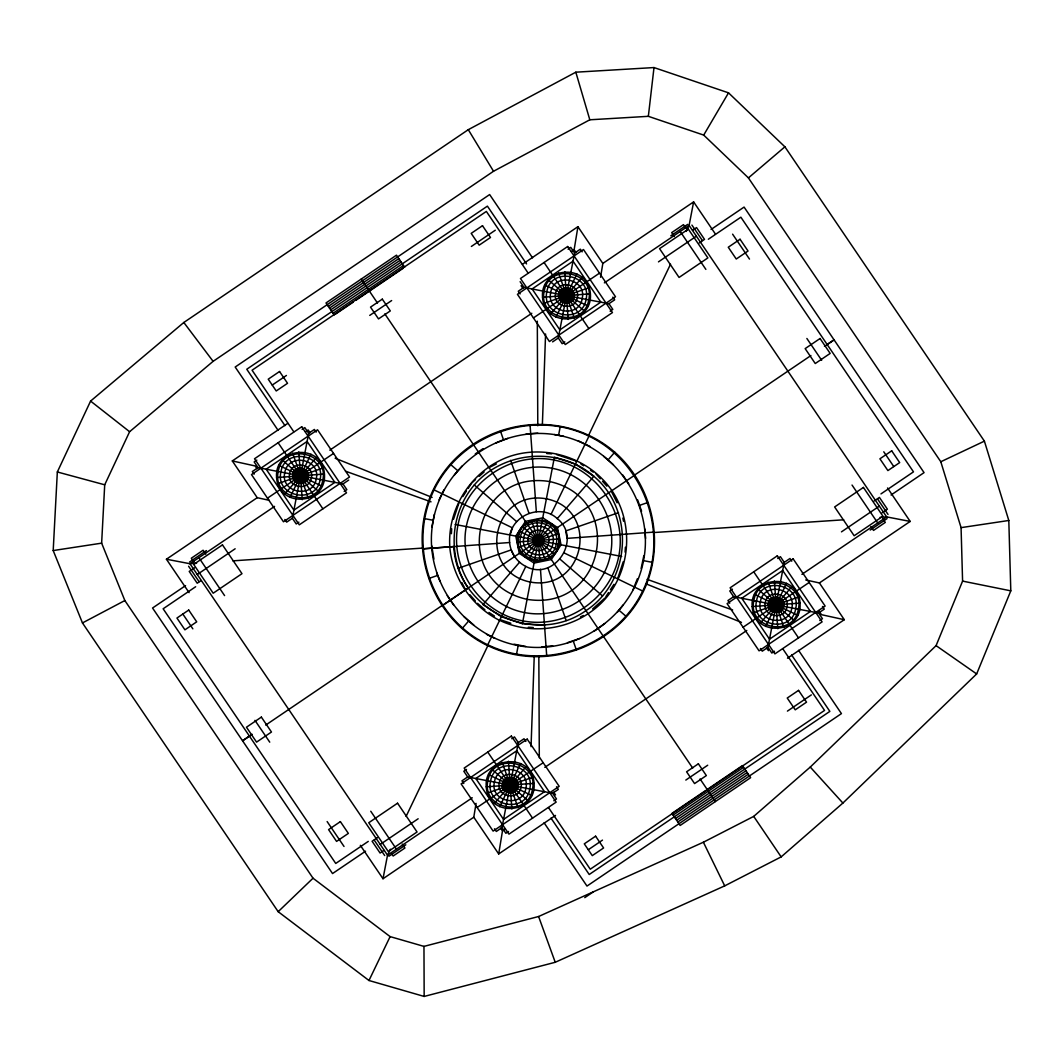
<?xml version="1.0" encoding="UTF-8"?>
<svg xmlns="http://www.w3.org/2000/svg" width="1064" height="1064" viewBox="0 0 1064 1064"><rect width="100%" height="100%" fill="white"/><g stroke="black" fill="none" stroke-linecap="round" stroke-linejoin="round"><path stroke-width="1.5" d="M531.042 746.649L534.248 655.863M542.374 424.775L545.579 333.99M53.2 550.553L57.336 471.977L90.586 401.088L183.819 322.485L468.293 129.675L575.823 72.192L654.001 67.564L728.521 92.834L784.899 146.819L984.399 441.148L1008.805 520.482L1010.8 590.839L976.659 673.938L842.901 803.054L781.162 856.892L724.704 885.873L555.235 962.282L424.164 996.436L368.982 980.503L278.17 911.688L82.46 622.932L53.2 550.553L101.639 543.159L124.847 600.548L313.029 878.212L390.116 936.613L423.964 946.388L538.597 916.516L703.384 842.223L753.711 816.394L810.263 767.077L936.081 645.635L962.588 581.104L961.071 527.638L940.802 461.749L748.418 177.901L703.703 135.088L648.348 116.322L589.815 119.793L493.523 171.264L213.106 361.334L129.609 431.718L104.711 484.798L101.639 543.159M276.587 477.523C274.033 446.481 322.512 442.983 324.44 474.065C326.994 505.107 278.515 508.605 276.587 477.523L300.593 475.914L316.208 457.653M292.986 476.339L293.717 472.496L296.271 469.543M299.45 475.276L299.529 476.459M525.816 566.434C516.718 561.859 510.534 552.655 509.603 542.534L422.767 548.824L453.756 546.59C457.148 609.792 534.261 647.125 585.958 610.643C630.992 581.343 635.168 510.693 593.872 476.313L557.27 518.62C582.819 538.743 554.384 581.902 525.802 566.42L487.778 644.744C543.93 672.076 615.511 647.258 642.696 591.039C670.027 534.899 645.21 463.306 588.977 436.134C532.825 408.829 461.244 433.66 434.072 489.892C406.794 546.045 431.519 617.586 487.738 644.797M433.261 520.283C422.089 576.462 461.803 635.235 518.181 645.569C574.387 656.741 633.053 616.987 643.521 560.648C654.692 504.442 614.926 445.763 558.573 435.322C502.381 424.164 443.715 463.944 433.261 520.283L424.549 518.62M449.819 546.869C447.213 507.688 472.27 469.636 509.284 456.549C546.457 443.888 589.695 458.252 611.92 490.624C633.758 523.249 631.072 568.735 605.536 598.567C579.681 628.106 535.046 637.283 499.628 620.339M451.402 533.702L451.695 528.795M539.421 535.112C546.337 536.163 544.183 547.375 537.373 545.792C530.457 544.728 532.612 533.529 539.421 535.112L554.411 457.174L575.398 464.143L593.872 476.313C559.744 446.401 503.738 450.484 474.265 484.984C449.899 513.46 447.359 556.884 468.213 588.033L442.411 605.536L537.533 541.031C541.363 542.667 537.44 536.868 537.533 541.031M486.235 786.828C483.681 755.786 532.16 752.288 534.075 783.37C536.642 814.412 488.163 817.91 486.235 786.828L510.015 785.112L532.825 777.239M509.629 542.534C506.836 518.008 539.288 501.743 557.283 518.62M517.437 541.962C514.471 515.109 558.44 511.93 559.358 538.943C562.324 565.795 518.354 568.961 517.437 541.962L532.971 540.845M518.461 536.615C512.569 562.045 554.384 570.078 558.334 544.276C564.226 518.86 522.411 510.826 518.461 536.615L517.756 536.482L519.525 533.796M509.097 784.58L509.177 785.764M509.204 784.913L510.707 785.91M556.525 786.735L558.334 789.395L552.628 793.265L510.095 785.232L502.301 762.436M511.89 809.026L510.161 785.245L511.305 779.101C519.072 780.298 516.652 792.866 509.004 791.097C501.25 789.914 503.658 777.332 511.305 779.101M511.132 785.033L510.893 785.737M542.534 297.268C539.98 266.226 588.459 262.728 590.387 293.81C592.941 324.853 544.462 328.35 542.534 297.268L566.314 295.553L574.613 253.059L570.756 247.353L568.096 249.162M542.268 540.166C533.902 556.299 531.428 525.443 542.401 540.166L539.435 540.379M534.527 540.725L534.461 539.687M534.979 539.794C540.791 554.504 545.832 528.276 534.979 539.794L535.618 539.913C544.462 530.51 540.352 551.923 535.618 539.913M536.429 540.073L538.025 542.414L540.366 540.831L538.77 538.477L536.429 540.073L534.594 539.714M559.052 294.116L560.209 299.769L563.162 302.336M561.18 295.925L561.26 294.542M590.387 293.81L566.434 295.672L523.98 287.373L518.288 291.243L520.096 293.903M612.837 297.162L614.646 299.835L608.941 303.692L566.567 295.632L572.233 293.531C569.945 286.03 557.842 290.219 560.688 297.534C562.976 305.049 575.079 300.846 572.233 293.531M625.1 552.136L625.393 547.215M752.182 606.573C749.628 575.531 798.106 572.033 800.035 603.115C802.589 634.157 754.11 637.655 752.182 606.573L776.255 604.831L791.802 586.703M768.58 605.389L768.7 603.421M770.815 605.23L770.895 603.847M775.018 604.645C776.268 608.196 778.25 602.317 775.23 604.418M648.348 116.322L654.001 67.564M555.514 815.436L498.697 853.953L473.786 817.205L476.06 803.386M575.983 252.461L574.134 249.734L577.925 226.685L522.437 264.298M498.697 853.953L502.487 830.904L500.639 828.178M600.548 277.265L602.836 263.433L577.925 226.685M558.573 435.322L560.249 426.598M284.846 519.471L286.655 522.131L292.361 518.274L299.183 482.71C308.001 484.745 310.781 470.248 301.844 468.878C293.026 466.843 290.246 481.34 299.183 482.71M299.356 481.793C291.603 480.609 294.01 468.027 301.671 469.796C309.425 470.98 307.004 483.561 299.356 481.793L300.487 475.927L284.82 493.935M316.181 432.117L314.372 429.457L308.666 433.314L300.54 475.648L292.653 453.131M431.957 526.919L434.391 514.258M360.337 845.308L383 878.744L387.522 855.203L390.382 849.232M552.602 341.877L558.307 338.006L566.434 295.672L568.189 319.466M516.506 654.293L518.181 645.569M544.475 625.02L522.384 623.717L539.155 536.509M508.526 831.476L505.866 833.285L501.995 827.579L510.135 785.245L487.498 792.959M511.491 778.196C520.429 779.553 517.649 794.063 508.831 792.015C499.881 790.645 502.673 776.148 511.491 778.196L518.314 742.632L524.02 738.762L525.829 741.422M715.407 234.04L693.622 201.894L689.1 225.435L686.24 231.407M760.441 648.521L762.25 651.181L767.955 647.324L776.082 604.99L733.628 596.691L727.936 600.548L729.731 603.221M768.248 582.181L776.055 604.711L784.261 562.377L789.967 558.507L791.776 561.167M641.127 568.495L643.8 555.887M299.556 475.608L300.7 474.837M307.922 477.217C306.858 484.559 295.499 485.384 293.385 478.268M453.53 519.205L459.222 502.075M565.569 294.755L565.476 296.204M565.463 295.047L566.779 296.457M573.882 296.962L570.703 301.79L565.037 302.947M510.068 535.006L512.449 527.85L434.072 489.892M509.071 784.899L510.082 784.128L511.079 784.78M528.289 800.793L510.241 785.219L515.654 787.772M511.225 785.618L511.279 784.713M517.569 786.522L514.391 791.35M617.572 578.856L623.251 561.726M775.044 604.325L775.124 605.509M797.694 615.311L776.188 604.964L818.588 613.01L822.445 618.703L819.785 620.512M783.516 606.267L781.814 609.792M633.053 589.682L637.389 578.71M406.102 816.407L488.283 644.784M588.339 435.854L670.519 264.231M368.982 980.503L390.116 936.613M588.977 436.134L550.979 514.471M290.046 497.38L300.447 475.927M310.981 454.208L300.58 475.661L298.785 451.868M439.099 499.841L443.888 489.972M555.993 317.125L566.394 295.659L550.766 313.68M582.154 277.398L566.553 295.433L576.927 273.953M529.22 559.358L537.945 541.39M538.85 539.514L540.153 536.841M540.765 535.551L547.574 521.533M499.694 806.685L510.095 785.232L494.467 803.24M520.629 763.526L510.215 784.979L534.075 783.37M765.641 626.43L776.042 604.977L794.249 620.538M776.175 604.724L786.575 583.272M703.703 135.088L728.521 92.834M295.739 473.48L297.534 471.405M305.288 478.108L302.256 480.808M561.686 293.225L564.731 290.525M565.582 295.114L567.272 294.994L566.819 296.577M544.874 285.072L566.527 295.406M570.477 299.011L571.235 297.853M571.78 300.141C577.965 293.531 566.793 283.875 561.14 290.924C554.969 297.548 566.128 307.203 571.78 300.141L584.602 311.233M462.827 496.595L466.431 491.116M468.24 488.363L471.844 482.883L475.528 479.611M524.831 525.736L526.6 523.049L529.752 522.397M534.913 538.756L535.471 537.918M557.27 547.096L559.039 544.409L558.334 544.276M605.828 596.665L608.542 592.555M610.337 589.815L613.955 584.336M505.387 782.785L507.182 780.71L509.776 779.819M514.923 787.413L513.127 789.488M769.312 601.559L773.634 597.715M771.334 602.53L772.092 601.373M780.883 607.158L777.851 609.858M617.226 612.372L623.092 605.03M454.474 474.916L462.308 465.872M462.468 628.132L468.293 621.429M519.525 562.284L482.923 604.578L501.41 616.761L522.384 623.717M524.645 556.339L534.833 544.568M535.777 543.478L537.719 541.23M539.076 539.661L552.149 524.552M608.448 459.488L614.766 452.187C557.696 402.897 466.325 421.716 433.367 489.546C405.903 546.085 430.787 618.104 487.392 645.516M525.855 766.971L510.294 785.059L509.723 779.008M760.414 622.985L776.015 604.951L777.837 628.771M278.17 911.688L313.029 878.212M299.622 475.023L301.498 475.129M560.755 290.592L565.915 288.012M574.321 318.203L566.514 295.672L588.046 306.006M567.365 296.311L565.689 296.43M479.212 476.339L484.107 471.977M541.323 542.986L539.661 544.116M592.661 608.927L604.924 598.034M511.053 785.884L510.241 786.283M748.418 177.901L784.899 146.819M593.885 631.351L604.791 623.531M197.266 574.507L235.144 548.785M634.37 475.409L539.262 539.874M841.464 531.854L879.356 506.132M328.337 306.405L398.814 258.632M329.507 308.121L399.984 260.361M330.678 309.85L401.155 262.09M333.019 313.308L403.495 265.535M335.546 314.106L353.168 302.176M355.868 300.327L403.309 268.181M471.365 246.449L495.279 230.236M369.753 315.396L391.645 300.553M272.264 385.048L286.429 375.459M269.392 500.359L257.222 497.686L232.311 460.938L287.812 423.326M256.836 460.127L254.176 461.936L258.033 467.641L300.367 475.768L277.85 483.654M302.136 429.417L304.809 427.608L308.666 433.314M305.461 431.838L308.188 429.989L310.023 432.716M571.408 251.583L574.134 249.734M258.033 467.641L252.341 471.498L254.136 474.158M574.613 253.059L580.319 249.202L582.128 251.862M189.086 592.648L166.423 559.225L257.222 497.686M602.836 263.433L693.622 201.894M329.827 450.165L531.801 313.268M267.476 498.178L280.045 489.666M280.657 489.254L320.37 462.335M320.982 461.922L333.551 453.41M533.436 317.923L545.992 309.411M546.603 308.999L586.317 282.08M586.929 281.667L599.498 273.142M189.512 562.058L206.416 550.593M670.799 235.836L687.703 224.384M274.565 506.398L189.964 563.734L166.423 559.225M604.365 282.864L689.1 225.435L886.658 516.904L910.186 521.427L887.536 487.99M194.459 567.883L189.219 571.434L197.199 583.218L201.136 580.558M692.611 230.25L696.534 227.59L704.514 239.373L699.287 242.925M658.47 261.864L696.401 236.208M185.562 585.639L152.551 608.01L332.54 873.557L365.551 851.187M711.071 229.452L744.082 207.081L924.057 472.629L891.06 494.999M318.655 491.488L300.647 475.741L342.994 483.947L348.686 480.09M195.656 586.73L163.138 608.781L335.745 863.449L368.264 841.398M708.345 239.24L740.876 217.202L913.484 471.857L880.965 493.909M298.891 522.158L296.218 523.967L292.361 518.274M344.191 491.462L346.851 489.653L342.994 483.947M564.838 341.903L562.164 343.712L558.307 338.006M610.138 311.207L612.798 309.398L608.941 303.692M475.262 453.929L483.056 448.649M252.155 734.28L242.552 740.783L249.455 736.102M265.707 725.089L442.318 605.376M634.304 475.262L810.914 355.549M824.467 346.372L834.07 339.855L827.167 344.537M466.484 769.432L463.811 771.24L467.681 776.946L510.015 785.072L492.02 769.405M511.784 738.735L514.444 736.926L518.314 742.632M732.431 589.177L729.771 590.986L733.628 596.691M777.731 558.48L780.404 556.672L784.261 562.377M377.334 837.714L372.107 841.265L380.087 853.049L384.011 850.389M874.182 500.971L879.423 497.42L887.403 509.204L882.162 512.755M467.681 776.946L461.976 780.816L463.784 783.476M380.22 844.43L418.152 818.775M472.256 797.774L387.522 855.203L189.964 563.734L196.574 563.295M801.924 574.334L886.658 516.904L880.048 517.343M388.905 856.254L405.81 844.803M870.206 530.045L887.11 518.58M477.124 807.496L489.679 798.984M490.305 798.559L530.018 771.639M530.63 771.227L543.185 762.715M743.071 627.241L755.639 618.729M756.251 618.304L795.965 591.385M796.577 590.972L799.756 588.818M800.101 588.591L809.145 582.46M544.821 767.37L746.795 630.473M383 878.744L473.786 817.205M805.714 579.947L819.4 582.952L910.186 521.427M501.995 827.579L496.303 831.45L494.494 828.776M818.588 613.01L824.281 609.14L822.485 606.48M502.487 830.904L505.201 829.056M553.839 800.766L556.499 798.958L552.628 793.265M774.486 651.221L771.812 653.03L767.955 647.324M787.48 658.217L844.297 619.7L819.4 582.952M787.427 711.111L811.34 694.898M685.814 780.072L707.706 765.229M588.326 849.71L602.477 840.121M705.844 790.406L671.956 813.375L680.149 825.451L750.612 777.691L742.433 765.615L707.201 789.488M673.126 815.104L743.603 767.33M675.467 818.549L745.944 770.788M676.638 820.278L747.114 772.517M677.808 822.006L748.271 774.233M584.761 897.657L593.007 892.071M82.46 622.932L124.847 600.548M566.514 295.672L571.075 299.529M489.014 467.628L496.356 463.944M536.229 537.24L538.118 536.589M580.412 616.974L583.351 615.497M773.129 600.455L774.366 599.843M775.443 603.86L776.627 603.78M778.582 611.973L780.338 611.095M510.201 785.232L518.022 807.762M940.802 461.749L984.399 441.148M495.771 443.036L507.807 438.395M428.819 578.484L437.211 575.571M543.797 303.4L566.327 295.579M573.11 293.225L589.124 287.679M322.099 486.261L300.647 475.861L323.177 467.934M458.291 568.243L511.146 549.915M518.54 547.335L537.413 540.791M539.382 540.113L558.254 533.556M618.503 512.662L565.649 530.989L567.165 538.371L654.028 532.106M639.544 505.373L647.936 502.461M567.484 642.696L579.667 638.48M753.445 612.704L775.975 604.897L757.967 589.15M798.771 596.984L776.241 604.804L800.035 603.115M568.203 300.54L565.463 300.74M298.04 468.665L301.937 468.373M298.771 470.78L302.828 471.019M537.586 560.435L534.434 561.087L531.747 559.318M776.494 605.961L775.59 605.908M510.534 790.392L511.89 790.113M512.635 792.241L508.738 792.52M961.071 527.638L1008.805 520.482M541.776 646.965L552.682 645.821M526.095 434.019L537.852 433.168M300.66 475.781L324.44 474.065M534.394 540.738L537.36 540.525M543.824 540.06L559.358 538.943M232.883 560.848L422.741 548.093M653.881 532.545L843.725 519.791M546.803 453.557L551.711 453.836M553.865 460.007C510.866 451.469 465.979 481.899 457.972 525.004C449.434 568.003 479.864 612.904 522.969 620.897M549.729 481.566C472.097 468.812 450.272 582.42 527.106 599.338M546.417 498.817C491.901 489.014 476.153 571.009 530.417 582.088C584.907 591.85 600.615 509.882 546.377 498.803M775.563 597.316L777.531 597.436M527.066 599.338C604.698 612.079 626.523 498.471 549.689 481.553M522.929 620.884C565.928 629.423 610.816 599.005 618.822 555.9C627.361 512.888 596.931 468 553.825 460.007M528.329 627.241L533.25 627.534M542.334 541.204L540.366 540.831M537.373 540.259L539.421 540.645M554.397 434.524L563.627 436.293M455.139 524.459L621.655 556.445M643.521 560.648L652.245 562.324M514.058 644.199L525.802 646.46M962.588 581.104L1010.8 590.839M232.311 460.938L255.121 465.952L256.969 468.679M844.297 619.7L821.488 614.686L818.721 610.603M57.336 471.977L104.711 484.798M556.552 454.554L576.794 461.271M567.883 288.118L571.408 289.834M539.129 536.642L542.055 539.182M499.974 619.607L510.88 623.238M487.445 645.449C543.97 672.967 616.029 647.989 643.401 591.385C665.665 544.835 653.615 486.168 614.766 452.187M511.159 779.899L512.476 780.338M507.847 789.874L509.164 790.313M345.521 471.192L431.04 501.849M647.138 579.348L732.644 610.005M335.133 458.212L432.104 497.407M646.048 583.857L741.475 622.427M578.151 440.749L590.241 446.614M754.522 594.377L775.975 604.791M519.485 531.282L537.466 539.993M539.328 540.898L557.31 549.623M564.346 553.041L642.696 591.039M278.928 465.327L294.183 472.722M295.021 473.121L300.38 475.834L282.372 460.1M486.514 634.304L494.973 638.4M488.576 774.632L503.831 782.027M504.655 782.439L510.028 785.046M516.492 788.171L531.734 795.566M580.904 463.984L583.644 465.779M590.493 470.301L593.233 472.097M779.407 598.061L783.237 602.37M778.422 600.083L779.58 600.841M772.637 608.861L773.794 609.619M772.81 611.64L768.979 607.318M536.708 543.93L535.192 542.627M303.812 468.998L307.642 473.32M484.878 609.739L477.497 603.341M488.988 612.452L494.467 616.056M499.588 620.405C471.698 606.267 452.559 578.018 449.753 546.883M506.863 791.895C494.414 785.392 512.289 769.498 517.29 782.625M936.081 645.635L976.659 673.938M90.586 401.088L129.609 431.718M548.319 279.845L566.354 295.446L564.731 271.613M603.74 456.389L613.489 464.835M450.724 464.609L457.44 470.421M474.291 484.958L516.585 521.559M522.504 526.693L534.288 536.894M535.365 537.825L537.613 539.767M539.182 541.124L541.43 543.079M542.507 544.01L554.291 554.198M560.209 559.332L602.503 595.933M619.328 610.51L626.044 616.322M464.024 616.601L473.773 625.047M810.263 767.077L842.901 803.054M569.932 291.523L570.849 292.56M595.986 473.906L600.335 478.813M602.517 481.261L606.879 486.168M469.876 594.749L475.315 600.894M301.152 475.049L301.059 476.606L299.543 475.861M183.819 322.485L213.106 361.334M806.871 338.472L821.661 360.284M883.772 451.801L893.76 466.551M732.604 234.173L749.495 259.084M691.919 225.089L702.386 240.517M877.561 498.976L888.028 514.417M686.134 228.56L683.474 224.637L671.69 232.63L674.35 236.554M882.641 518.501L885.301 522.424L873.517 530.417L870.857 526.481M680.175 231.487L705.871 269.392M852.038 485.051L877.734 522.956M544.076 262.502L550.208 271.546M550.434 271.892L552.588 275.071M553.001 275.682L569.892 300.593M570.41 301.365L579.92 315.396M580.332 316.008L588.844 328.563M753.724 571.82L759.842 580.864M760.082 581.197L762.236 584.375M762.649 584.987L789.568 624.701M789.98 625.313L792.135 628.492M792.361 628.837L798.492 637.881M532.532 257.847L489.639 194.566L235.184 367.027L278.076 430.322M798.545 650.317L841.438 713.611L586.982 886.073L544.09 822.791M526.56 263.912L487.405 206.137L246.768 369.248L284.979 425.64M791.629 654.998L829.854 711.39L589.217 874.502L550.992 818.11M528.063 272.983L486.354 211.43L252.075 370.219L293.784 431.771M782.838 648.867L824.547 710.419L590.267 869.208L548.558 807.656M520.123 281.681L523.98 287.373M521.081 285.697L522.916 288.424M766.585 647.923L768.434 650.649M622.613 474.797L628.771 483.867M404.666 267.264L396.473 255.187L326.01 302.947L334.189 315.024M753.711 816.394L781.162 856.892M361.241 279.074L377.481 303.041M384.836 313.893L603.421 636.418M604.113 637.403L692.704 768.102M700.059 778.954L715.38 801.564M447.266 595.601L453.889 605.363M553.692 792.228L555.541 794.941M278.13 442.757L286.642 455.326M287.054 455.937L313.973 495.651M314.385 496.263L322.897 508.831M487.764 752.075L496.276 764.63M496.702 765.242L513.58 790.153M514.112 790.924L523.621 804.956M524.033 805.581L532.545 818.136M205.764 554.158L203.091 550.234L191.321 558.214L193.981 562.138M402.272 844.085L404.932 848.008L393.148 856.001L391.379 853.381M198.888 557.682L224.584 595.601M370.751 811.247L396.446 849.152M188.594 566.234L199.061 581.662M374.235 840.121L384.703 855.549M327.127 821.554L344.018 846.465M254.961 720.355L269.751 742.167M182.862 614.088L192.85 628.837M468.293 129.675L493.523 171.264M461.843 582.513L465.513 589.842M780.497 601.878L781.122 603.115M771.094 606.586L771.719 607.823M572.711 291.297L573.589 293.065M611.241 491.076L617.12 502.807M511.119 549.915L514.497 556.645M304.903 472.815L305.528 474.052M703.384 842.223L724.704 885.873M436.599 572.605L440.07 581.33M538.597 916.516L555.235 962.282M776.148 604.977L783.969 627.507M637.655 499.92L641.579 511.212M558.6 272.876L564.159 288.889M564.465 289.767L566.42 295.406M500.399 430.933L503.312 439.312M510.627 460.326L528.954 513.181M531.508 520.589L538.052 539.475M538.743 541.43L545.287 560.302M547.84 567.724L566.168 620.565M573.456 641.592L576.369 649.984M302.509 481.566L300.553 475.927L302.243 499.721M302.814 482.444L308.374 498.457M575.823 72.192L589.815 119.793M622.866 518.048L623.517 521.254M555.794 528.662L556.445 531.814M517.756 536.482L518.407 539.634M431.758 545.832L433.899 559.079M774.379 580.917L776.095 604.698M644.904 529.047L645.582 538.437M530.045 424.829L536.336 511.664M536.881 519.485L538.012 535.019M538.105 536.442L538.317 539.408M538.477 541.483L538.69 544.449M538.783 545.872L539.913 561.406M540.459 569.24L546.723 656.076M508.432 761.186L509.656 778.077M537.307 321.195L537.786 425.773M538.836 656.528L539.302 757.794M423.964 946.388L424.164 996.436M278.249 471.512C271.666 499.907 318.375 508.885 322.778 480.064C329.361 451.668 282.652 442.704 278.249 471.512M280.896 472.03C275.097 497.048 316.247 504.948 320.131 479.558C325.93 454.541 284.78 446.641 280.896 472.03M284.753 472.762C280.098 492.871 313.149 499.216 316.274 478.813C320.929 458.717 287.878 452.373 284.753 472.762M289.621 473.706C286.402 487.591 309.252 491.98 311.406 477.882C314.625 463.984 291.775 459.595 289.621 473.706M292.8 474.318C290.525 484.147 306.698 487.259 308.228 477.271C310.502 467.442 294.329 464.33 292.8 474.318M295.898 474.903C303.745 494.813 310.568 459.329 295.898 474.903M296.59 475.036C303.267 491.954 309.052 461.803 296.59 475.036M297.787 475.262C302.429 487.033 306.459 466.059 297.787 475.262M298.505 475.409C301.564 483.003 304.158 469.49 298.505 475.409M466.298 526.6C458.637 565.157 485.916 605.403 524.565 612.571C563.109 620.206 603.328 592.927 610.497 554.291C618.157 515.747 590.879 475.488 552.229 468.32C513.686 460.685 473.467 487.964 466.298 526.6M487.884 780.83C481.314 809.225 528.01 818.189 532.426 789.382C539.009 760.986 492.3 752.009 487.884 780.83M490.531 781.335C484.745 806.352 525.895 814.266 529.779 788.876C535.578 763.846 494.428 755.945 490.531 781.335M494.401 782.08C489.746 802.176 522.796 808.52 525.922 788.131C530.577 768.035 497.513 761.678 494.401 782.08M499.255 783.011C496.037 796.909 518.899 801.298 521.054 787.2C524.273 773.302 501.423 768.913 499.255 783.011M502.447 783.623C500.173 793.451 516.346 796.564 517.875 786.589C520.15 776.747 503.977 773.648 502.447 783.623M505.546 784.221C513.393 804.118 520.216 768.647 505.546 784.221M520.522 537.014C515.242 559.81 552.735 567.006 556.273 543.877C561.553 521.094 524.06 513.885 520.522 537.014M506.238 784.354C512.914 801.272 518.7 771.107 506.238 784.354M507.435 784.58C512.077 796.351 516.107 775.363 507.435 784.58M508.153 784.713C511.212 792.308 513.806 778.795 508.153 784.713M523.807 537.653C519.498 556.259 550.101 562.138 552.987 543.252C557.297 524.645 526.693 518.767 523.807 537.653M528.077 538.464C525.031 551.631 546.67 555.78 548.718 542.427C551.764 529.274 530.125 525.111 528.077 538.464M544.196 291.257C537.613 319.652 584.322 328.63 588.738 299.809C595.308 271.413 548.598 262.449 544.196 291.257M546.843 291.762C541.044 316.793 582.194 324.693 586.091 299.303C591.877 274.286 550.726 266.372 546.843 291.762M550.7 292.507C546.045 312.603 579.109 318.961 582.221 298.558C586.876 278.462 553.825 272.118 550.7 292.507M555.568 293.438C552.349 307.336 575.198 311.725 577.366 297.627C580.585 283.729 557.722 279.34 555.568 293.438M558.746 294.05C556.472 303.892 572.645 307.004 574.174 297.016C576.449 287.187 560.276 284.075 558.746 294.05M561.845 294.648C569.706 314.545 576.515 279.074 561.845 294.648M562.537 294.781C569.213 311.699 575.012 281.548 562.537 294.781M563.734 295.007C568.376 306.778 572.405 285.804 563.734 295.007M564.452 295.154C567.511 302.748 570.105 289.222 564.452 295.154M753.844 600.575C747.261 628.97 793.97 637.934 798.372 609.127C804.956 580.731 758.246 571.754 753.844 600.575M756.491 601.08C750.692 626.098 791.842 634.011 795.726 608.621C801.524 583.591 760.374 575.691 756.491 601.08M760.348 601.825C755.693 621.921 788.743 628.265 791.869 607.877C796.524 587.78 763.473 581.423 760.348 601.825M765.216 602.756C761.997 616.654 784.846 621.043 787.001 606.946C790.22 593.047 767.37 588.658 765.216 602.756M768.394 603.368C766.12 613.197 782.293 616.309 783.822 606.334C786.096 596.492 769.924 593.38 768.394 603.368M769.192 603.514C767.157 612.332 781.654 615.125 783.024 606.174C785.059 597.356 770.562 594.577 769.192 603.514M770.11 603.7C768.341 611.348 780.923 613.755 782.106 606.001C783.875 598.354 771.294 595.933 770.11 603.7M771.493 603.966C779.34 623.863 786.163 588.392 771.493 603.966M772.185 604.099C778.861 621.017 784.647 590.853 772.185 604.099M773.382 604.325C778.023 616.096 782.053 595.109 773.382 604.325M774.1 604.458C777.159 612.053 779.752 598.54 774.1 604.458M525.47 521.36L515.761 536.096L519.312 553.386L534.048 563.082L551.325 559.531L561.034 544.795L557.483 527.518L542.746 517.809L525.47 521.36M482.497 225.701L471.192 233.375L479.172 245.159L490.491 237.485L482.497 225.701M382.308 299.144L370.525 307.124L378.518 318.907L390.302 310.914L382.308 299.144M279.553 371.509L268.234 379.183L276.228 390.967L287.533 383.293L279.553 371.509M301.724 426.757L254.522 458.757L299.303 524.818L346.505 492.832L308.134 436.12L251.49 474.584L283.476 521.786L349.537 477.005L317.551 429.803L308.121 436.2L301.724 426.757M567.671 246.502L520.469 278.502L565.25 344.563L612.452 312.577L567.671 246.502M574.081 255.865L517.437 294.329L549.423 341.531L615.497 296.75L583.498 249.548L574.068 255.932M307.11 441.44L266.16 469.197L293.917 510.135L334.854 482.391L307.11 441.44M573.057 261.185L532.12 288.942L559.864 329.88L600.814 302.136L573.057 261.185M222.469 544.888L193.675 564.412L213.186 593.207L241.98 573.682L222.469 544.888M688.341 229.119L659.547 248.643L679.071 277.438L707.866 257.914L688.341 229.119M188.727 610.058L176.943 618.051L184.923 629.822L196.707 621.841L188.727 610.058M740.052 239.254L728.268 247.234L736.248 259.018L748.032 251.024L740.052 239.254M261.372 717.109L246.462 727.217L256.57 742.127L271.466 732.019L261.372 717.109M820.051 338.512L805.155 348.62L815.25 363.529L830.159 353.421L820.051 338.512M340.374 821.621L328.59 829.614L336.57 841.398L348.354 833.405L340.374 821.621M891.699 450.817L879.915 458.797L887.895 470.581L899.679 462.601L891.699 450.817M397.55 803.2L368.756 822.725L388.267 851.519L417.061 831.995L397.55 803.2M863.423 487.432L834.628 506.956L854.153 535.751L882.947 516.24L863.423 487.432M511.372 736.075L464.17 768.062L508.951 834.136L556.153 802.136L511.372 736.075M777.319 555.82L730.117 587.807L774.898 653.881L822.1 621.881L777.319 555.82M527.199 739.108L461.124 783.889L493.124 831.09L559.185 786.323L527.199 739.108M793.146 558.853L727.084 603.634L759.071 650.836L825.132 606.054L793.146 558.853M516.758 750.758L475.808 778.502L503.565 819.453L544.502 791.696L516.758 750.758M782.705 570.504L741.754 598.247L769.511 639.198L810.449 611.441L782.705 570.504M798.559 690.376L787.24 698.037L795.234 709.821L806.539 702.16L798.559 690.376M698.37 763.806L686.586 771.786L694.566 783.57L706.35 775.59L698.37 763.806M595.601 836.184L584.296 843.845L592.276 855.629L603.594 847.968L595.601 836.184"/></g></svg>
